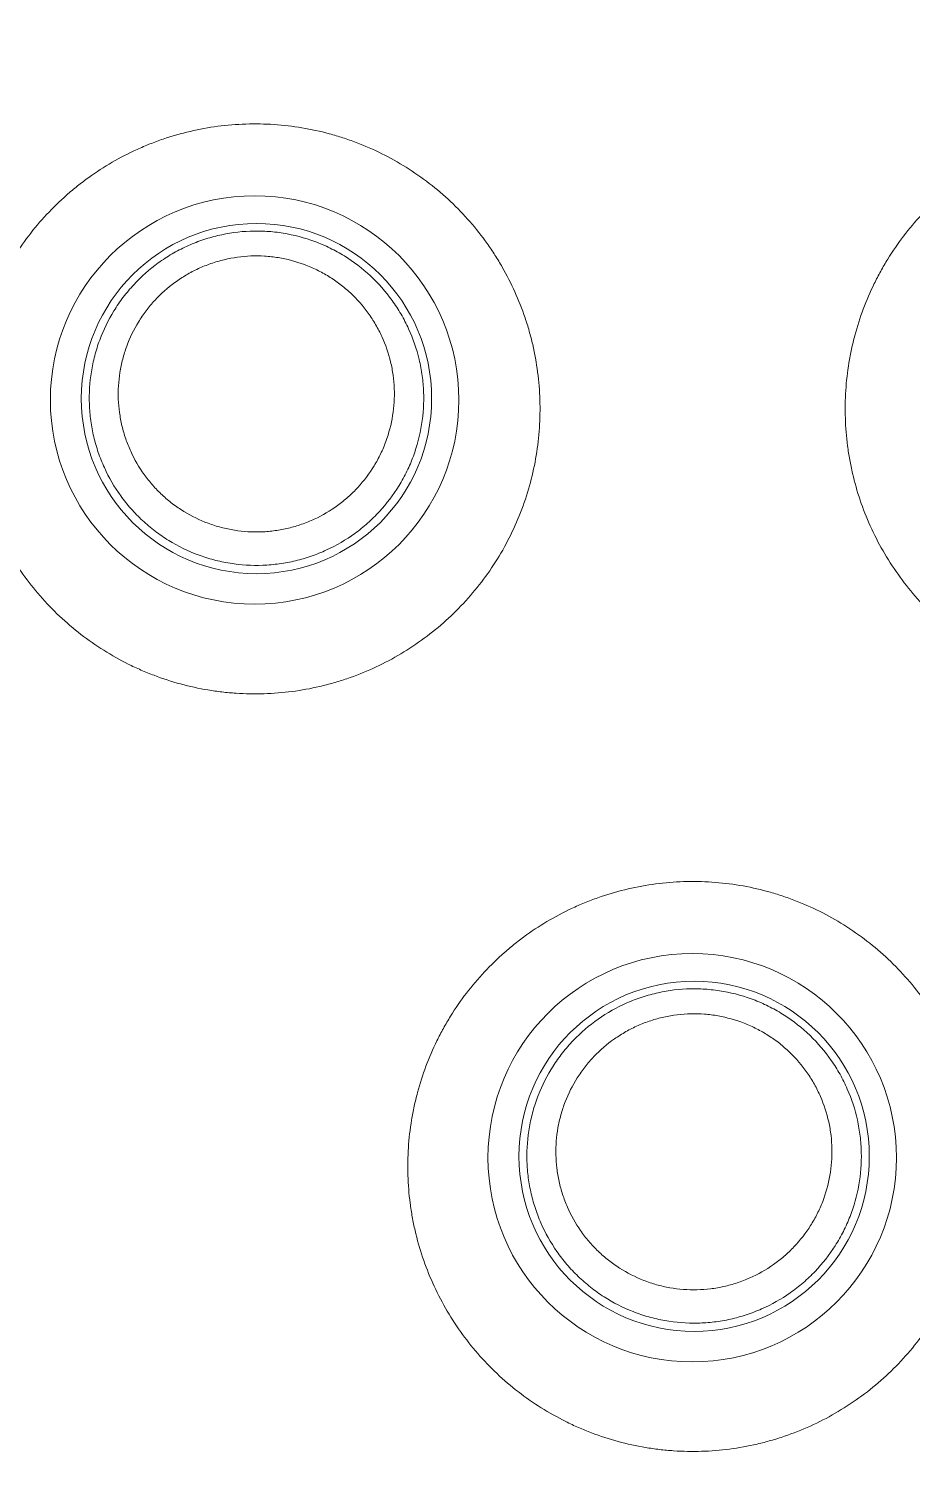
# Model space of a CAD drawing. Header units: inches. Extents: x 3778 to 56227, y -16914 to 35091.
# Drawn here: x 42067.832 to 42070.843, y -12656.225 to -12651.284 of the extents above; entities that cross this region are included whole.
import ezdxf

# ---------------------------------------------------------------- set-up
doc = ezdxf.new("R2010")
doc.units = ezdxf.units.IN
doc.header["$LTSCALE"] = 100
doc.header["$MEASUREMENT"] = 0
doc.layers.add('2-con', color=2, linetype='Continuous')
doc.layers.add('mark-B', color=2, linetype='Continuous', lineweight=20)

# ---------------------------------------------------------------- blocks, each defined once
blk = doc.blocks.new('무풍1WAY 대형')
at = {"layer": 'mark-B'}
for centre, radius in [((613.9535, -423.8129), 0.6971), ((613.9469, -423.8176), 0.5979), ((615.4472, -426.4001), 0.6971), ((615.4408, -426.4049), 0.5979)]:
    blk.add_circle(centre, radius, dxfattribs=at)
for points, knots in [([(572.5646, -367.1394), (574.0494, -369.6202), (577.0241, -374.5903), (581.4842, -382.0575), (585.9527, -389.5488), (590.4287, -397.0637), (594.2564, -403.4987), (597.2005, -408.4537), (598.9825, -411.4529), (600.87, -414.6162), (602.4104, -417.1713), (603.8663, -419.595), (604.8392, -421.2144), (605.8339, -422.8695), (606.8502, -424.5603), (607.6553, -425.8994), (608.4398, -427.2041), (609.459, -428.8989), (610.5441, -430.7027), (611.5646, -432.399), (612.4015, -433.7887), (613.1306, -435.0008), (614.2749, -436.9011), (616.9129, -441.2798), (621.1574, -448.3196), (624.792, -454.3464), (626.6093, -457.3598)], [0, 0, 0, 0, 0.082173, 0.164629, 0.247365, 0.330382, 0.413678, 0.460685, 0.494678, 0.513157, 0.565744, 0.579792, 0.593839, 0.619662, 0.634913, 0.650164, 0.664277, 0.678389, 0.706654, 0.724414, 0.734957, 0.753014, 0.764846, 0.798371, 0.899185, 1, 1, 1, 1]), ([(612.9796, -423.8129), (612.9776, -423.749), (612.9819, -423.686), (612.9974, -423.5926), (613.0041, -423.5617), (613.0205, -423.5004), (613.0303, -423.4698), (613.0639, -423.3805), (613.0918, -423.3238), (613.1419, -423.243), (613.1601, -423.2167), (613.1991, -423.1658), (613.2197, -423.1415), (613.2847, -423.0719), (613.3324, -423.0299), (613.4103, -422.9739), (613.4375, -422.9564), (613.4929, -422.9244), (613.5495, -422.8953), (613.6087, -422.8719), (613.6541, -422.8565), (613.6694, -422.8517), (613.7002, -422.8429), (613.7159, -422.8388), (613.7944, -422.8206), (613.8576, -422.8124), (613.9532, -422.8094), (613.9852, -422.81), (614.0333, -422.8133), (614.0494, -422.8148), (614.0814, -422.8185), (614.0973, -422.8208), (614.1761, -422.8341), (614.2375, -422.8507), (614.3122, -422.8792), (614.327, -422.8852), (614.3565, -422.8981), (614.3711, -422.905), (614.4141, -422.9264), (614.4419, -422.942), (614.5226, -422.9927), (614.5729, -423.0316), (614.6429, -423.0977), (614.665, -423.1208), (614.7066, -423.1687), (614.7457, -423.2184), (614.7799, -423.2718), (614.8115, -423.327), (614.8261, -423.3557), (614.8651, -423.4426), (614.8852, -423.5025), (614.903, -423.5795), (614.9062, -423.595), (614.9118, -423.6263), (614.9143, -423.6421), (614.9204, -423.6896), (614.923, -423.7212), (614.9259, -423.8159), (614.9218, -423.8788), (614.9089, -423.9573), (614.9059, -423.973), (614.8991, -424.0042), (614.8879, -424.0506), (614.8638, -424.1258), (614.8387, -424.1838), (614.8177, -424.2265), (614.8104, -424.2406), (614.795, -424.2685), (614.7868, -424.2823), (614.7447, -424.3504), (614.7061, -424.4007), (614.6412, -424.4702), (614.6184, -424.4924), (614.5824, -424.5241), (614.5701, -424.5344), (614.5449, -424.5545), (614.5322, -424.5641), (614.4673, -424.6107), (614.4123, -424.6425), (614.3397, -424.6755), (614.325, -424.6818), (614.2951, -424.6936), (614.2799, -424.6992), (614.2342, -424.7147), (614.2035, -424.7235), (614.1103, -424.7452), (614.0471, -424.7535), (613.9667, -424.7561), (613.9505, -424.7562), (613.9183, -424.7556), (613.8703, -424.7535), (613.7912, -424.7442), (613.7289, -424.7306), (613.6825, -424.7181), (613.6671, -424.7135), (613.6365, -424.7036), (613.6213, -424.6982), (613.5464, -424.6697), (613.4895, -424.6414), (613.4086, -424.5907), (613.3824, -424.5724), (613.3315, -424.5331), (613.3073, -424.5123), (613.238, -424.4469), (613.1964, -424.3992), (613.1502, -424.3342), (613.1413, -424.3209), (613.124, -424.294), (613.0993, -424.2531), (613.0634, -424.1826), (613.0403, -424.1239), (613.0251, -424.0789), (613.0204, -424.0637), (613.0118, -424.0331), (613.0078, -424.0176), (612.9898, -423.9399), (612.9816, -423.8768), (612.9796, -423.8129)], [0, 0, 0, 0, 0.03125, 0.03125, 0.046875, 0.046875, 0.0625, 0.0625, 0.09375, 0.09375, 0.109375, 0.109375, 0.125, 0.125, 0.15625, 0.15625, 0.171875, 0.171875, 0.1875, 0.203125, 0.203125, 0.210938, 0.210938, 0.21875, 0.21875, 0.25, 0.25, 0.265625, 0.265625, 0.273438, 0.273438, 0.28125, 0.28125, 0.3125, 0.3125, 0.320313, 0.320313, 0.328125, 0.328125, 0.34375, 0.34375, 0.375, 0.375, 0.390625, 0.390625, 0.40625, 0.421875, 0.421875, 0.4375, 0.4375, 0.46875, 0.46875, 0.476563, 0.476563, 0.484375, 0.484375, 0.5, 0.5, 0.53125, 0.53125, 0.539062, 0.539062, 0.546875, 0.5625, 0.578125, 0.578125, 0.585937, 0.585937, 0.59375, 0.59375, 0.625, 0.625, 0.640625, 0.640625, 0.648437, 0.648437, 0.65625, 0.65625, 0.6875, 0.6875, 0.695312, 0.695312, 0.703125, 0.703125, 0.71875, 0.71875, 0.75, 0.75, 0.757812, 0.757812, 0.765625, 0.78125, 0.796875, 0.796875, 0.804687, 0.804687, 0.8125, 0.8125, 0.84375, 0.84375, 0.859375, 0.859375, 0.875, 0.875, 0.90625, 0.90625, 0.914062, 0.914062, 0.921875, 0.9375, 0.953125, 0.953125, 0.960937, 0.960937, 0.96875, 0.96875, 1, 1, 1, 1]), ([(613.5514, -424.2303), (613.5242, -424.2042), (613.5001, -424.1758), (613.4681, -424.1299), (613.4582, -424.1141), (613.4398, -424.0813), (613.4315, -424.0645), (613.4091, -424.0134), (613.3976, -423.9782), (613.3856, -423.9235), (613.3824, -423.9049), (613.378, -423.8679), (613.3767, -423.8494), (613.3756, -423.7938), (613.3783, -423.7568), (613.3914, -423.6828), (613.4014, -423.647), (613.4215, -423.5951), (613.4291, -423.5781), (613.4459, -423.5448), (613.4553, -423.5283), (613.4854, -423.481), (613.5083, -423.4518), (613.5469, -423.4113), (613.5605, -423.3984), (613.5891, -423.3738), (613.6039, -423.3623), (613.6497, -423.3301), (613.6821, -423.3118), (613.7337, -423.289), (613.7514, -423.2822), (613.7871, -423.2706), (613.8231, -423.2607), (613.8599, -423.2544), (613.8878, -423.251), (613.8971, -423.2501), (613.9159, -423.2488), (613.9254, -423.2484), (613.9726, -423.2473), (614.0098, -423.2503), (614.065, -423.26), (614.0832, -423.2642), (614.1104, -423.2718), (614.1195, -423.2746), (614.1373, -423.2806), (614.1462, -423.2838), (614.1897, -423.3009), (614.2229, -423.3178), (614.2703, -423.348), (614.2857, -423.359), (614.3152, -423.3823), (614.3293, -423.3946), (614.3564, -423.4206), (614.3693, -423.4344), (614.3936, -423.4629), (614.405, -423.4777), (614.4368, -423.5234), (614.455, -423.5558), (614.4738, -423.5988), (614.4773, -423.6075), (614.484, -423.625), (614.4932, -423.6514), (614.5054, -423.6961), (614.5116, -423.7327), (614.516, -423.7697), (614.5173, -423.7885), (614.5184, -423.8446), (614.5155, -423.8815), (614.5059, -423.9363), (614.5017, -423.9545), (614.4916, -423.9907), (614.4857, -424.0085), (614.4654, -424.0605), (614.4487, -424.0936), (614.4186, -424.1409), (614.4077, -424.1563), (614.3846, -424.1858), (614.3724, -424.1999), (614.3338, -424.2402), (614.3056, -424.2645), (614.2438, -424.3078), (614.2112, -424.3262), (614.16, -424.3487), (614.1425, -424.3554), (614.1068, -424.3671), (614.0885, -424.3721), (614.0335, -424.3843), (613.9964, -424.3887), (613.9403, -424.3899), (613.9214, -424.3893), (613.8838, -424.3864), (613.8652, -424.384), (613.81, -424.3742), (613.7741, -424.3641), (613.7302, -424.3469), (613.7215, -424.3433), (613.7043, -424.3355), (613.679, -424.3234), (613.6548, -424.3095), (613.6079, -424.2794), (613.5786, -424.2564), (613.5514, -424.2303)], [0, 0, 0, 0, 0.03125, 0.03125, 0.046875, 0.046875, 0.0625, 0.0625, 0.09375, 0.09375, 0.109375, 0.109375, 0.125, 0.125, 0.15625, 0.15625, 0.1875, 0.1875, 0.203125, 0.203125, 0.21875, 0.21875, 0.25, 0.25, 0.265625, 0.265625, 0.28125, 0.28125, 0.3125, 0.3125, 0.328125, 0.328125, 0.34375, 0.359375, 0.359375, 0.367188, 0.367188, 0.375, 0.375, 0.40625, 0.40625, 0.421875, 0.421875, 0.429688, 0.429688, 0.4375, 0.4375, 0.46875, 0.46875, 0.484375, 0.484375, 0.5, 0.5, 0.515625, 0.515625, 0.53125, 0.53125, 0.5625, 0.5625, 0.570313, 0.570313, 0.578125, 0.59375, 0.609375, 0.609375, 0.625, 0.625, 0.65625, 0.65625, 0.671875, 0.671875, 0.6875, 0.6875, 0.71875, 0.71875, 0.734375, 0.734375, 0.75, 0.75, 0.78125, 0.78125, 0.8125, 0.8125, 0.828125, 0.828125, 0.84375, 0.84375, 0.875, 0.875, 0.890625, 0.890625, 0.90625, 0.90625, 0.9375, 0.9375, 0.945313, 0.945313, 0.953125, 0.96875, 0.96875, 1, 1, 1, 1]), ([(613.621, -424.1728), (613.6322, -424.1836), (613.6439, -424.1939), (613.6682, -424.213), (613.6933, -424.2308), (613.72, -424.2461), (613.7475, -424.2601), (613.7618, -424.2666), (613.8053, -424.2835), (613.835, -424.2918), (613.8806, -424.2999), (613.896, -424.3019), (613.9272, -424.3043), (613.9428, -424.3047), (613.9892, -424.3036), (614.0198, -424.2999), (614.0653, -424.2898), (614.0804, -424.2856), (614.1099, -424.2759), (614.1387, -424.2648), (614.1663, -424.251), (614.1931, -424.2357), (614.2063, -424.2274), (614.2445, -424.2005), (614.2678, -424.1804), (614.2995, -424.147), (614.3096, -424.1354), (614.3286, -424.111), (614.3376, -424.0983), (614.3623, -424.0592), (614.3761, -424.0319), (614.3927, -423.9889), (614.3976, -423.9743), (614.4059, -423.9445), (614.4092, -423.9295), (614.4172, -423.8843), (614.4195, -423.8538), (614.4185, -423.8076), (614.4174, -423.7921), (614.4138, -423.7616), (614.4086, -423.7315), (614.4006, -423.702), (614.3911, -423.6728), (614.3856, -423.6583), (614.367, -423.6158), (614.352, -423.5891), (614.3258, -423.5514), (614.3164, -423.5392), (614.2963, -423.5157), (614.2856, -423.5043), (614.2633, -423.4828), (614.2516, -423.4726), (614.2273, -423.4534), (614.2145, -423.4444), (614.1754, -423.4194), (614.148, -423.4054), (614.1048, -423.3885), (614.0899, -423.3836), (614.06, -423.3752), (614.0449, -423.3717), (613.9992, -423.3637), (613.9684, -423.3613), (613.9216, -423.3623), (613.906, -423.3635), (613.8753, -423.3672), (613.8449, -423.3725), (613.8151, -423.3807), (613.7856, -423.3904), (613.771, -423.396), (613.7284, -423.4149), (613.7016, -423.4301), (613.6638, -423.4567), (613.6516, -423.4662), (613.628, -423.4866), (613.6168, -423.4973), (613.585, -423.5307), (613.5661, -423.5549), (613.5414, -423.594), (613.5337, -423.6075), (613.5198, -423.6351), (613.5136, -423.6491), (613.4971, -423.6919), (613.4888, -423.7214), (613.4781, -423.7824), (613.4759, -423.8129), (613.4769, -423.8587), (613.4779, -423.874), (613.4816, -423.9045), (613.4842, -423.9198), (613.4941, -423.9649), (613.5036, -423.9939), (613.522, -424.0361), (613.5289, -424.0499), (613.544, -424.077), (613.5522, -424.09), (613.5786, -424.1278), (613.5985, -424.1513), (613.621, -424.1728)], [0, 0, 0, 0, 0.015625, 0.015625, 0.03125, 0.046875, 0.046875, 0.0625, 0.0625, 0.09375, 0.09375, 0.109375, 0.109375, 0.125, 0.125, 0.15625, 0.15625, 0.171875, 0.171875, 0.1875, 0.203125, 0.203125, 0.21875, 0.21875, 0.25, 0.25, 0.265625, 0.265625, 0.28125, 0.28125, 0.3125, 0.3125, 0.328125, 0.328125, 0.34375, 0.34375, 0.375, 0.375, 0.390625, 0.390625, 0.40625, 0.421875, 0.421875, 0.4375, 0.4375, 0.46875, 0.46875, 0.484375, 0.484375, 0.5, 0.5, 0.515625, 0.515625, 0.53125, 0.53125, 0.5625, 0.5625, 0.578125, 0.578125, 0.59375, 0.59375, 0.625, 0.625, 0.640625, 0.640625, 0.65625, 0.671875, 0.671875, 0.6875, 0.6875, 0.71875, 0.71875, 0.734375, 0.734375, 0.75, 0.75, 0.78125, 0.78125, 0.796875, 0.796875, 0.8125, 0.8125, 0.84375, 0.84375, 0.875, 0.875, 0.890625, 0.890625, 0.90625, 0.90625, 0.9375, 0.9375, 0.953125, 0.953125, 0.96875, 0.96875, 1, 1, 1, 1]), ([(611.4865, -426.4001), (611.4845, -426.3363), (611.4887, -426.2732), (611.5041, -426.1799), (611.5107, -426.149), (611.5271, -426.0876), (611.5369, -426.057), (611.5703, -425.9678), (611.5982, -425.9111), (611.6482, -425.8302), (611.6662, -425.804), (611.7052, -425.753), (611.7258, -425.7286), (611.7907, -425.659), (611.8383, -425.617), (611.9161, -425.5609), (611.9433, -425.5433), (611.9986, -425.5112), (612.0553, -425.482), (612.1144, -425.4585), (612.1597, -425.443), (612.175, -425.4382), (612.2059, -425.4294), (612.2215, -425.4253), (612.3, -425.407), (612.3633, -425.3987), (612.4589, -425.3956), (612.4909, -425.3961), (612.539, -425.3993), (612.5552, -425.4008), (612.5871, -425.4045), (612.603, -425.4068), (612.6819, -425.42), (612.7434, -425.4366), (612.8181, -425.4649), (612.833, -425.471), (612.8625, -425.4839), (612.8771, -425.4907), (612.9202, -425.5121), (612.948, -425.5277), (613.0287, -425.5783), (613.0791, -425.6171), (613.1492, -425.6832), (613.1713, -425.7063), (613.213, -425.7542), (613.2522, -425.8039), (613.2864, -425.8572), (613.318, -425.9124), (613.3327, -425.9411), (613.3718, -426.028), (613.3919, -426.0878), (613.4098, -426.1648), (613.413, -426.1803), (613.4186, -426.2116), (613.4211, -426.2274), (613.4273, -426.2749), (613.4298, -426.3065), (613.4329, -426.4011), (613.4288, -426.4641), (613.416, -426.5425), (613.413, -426.5582), (613.4063, -426.5894), (613.3951, -426.6358), (613.3711, -426.711), (613.3461, -426.7691), (613.3252, -426.8117), (613.3179, -426.8258), (613.3025, -426.8537), (613.2944, -426.8676), (613.2523, -426.9356), (613.2138, -426.986), (613.1491, -427.0556), (613.1263, -427.0778), (613.0903, -427.1095), (613.078, -427.1199), (613.0529, -427.1399), (613.0401, -427.1496), (612.9754, -427.1963), (612.9204, -427.2282), (612.8478, -427.2613), (612.8331, -427.2676), (612.8033, -427.2794), (612.7881, -427.285), (612.7424, -427.3006), (612.7116, -427.3095), (612.6185, -427.3313), (612.5553, -427.3397), (612.4748, -427.3424), (612.4586, -427.3425), (612.4265, -427.3419), (612.3784, -427.3399), (612.2992, -427.3307), (612.2369, -427.3172), (612.1905, -427.3047), (612.1751, -427.3002), (612.1444, -427.2902), (612.1292, -427.2849), (612.0542, -427.2565), (611.9973, -427.2282), (611.9163, -427.1775), (611.89, -427.1593), (611.8391, -427.12), (611.8149, -427.0992), (611.7455, -427.0339), (611.7039, -426.9861), (611.6576, -426.9212), (611.6486, -426.908), (611.6314, -426.881), (611.6066, -426.8402), (611.5706, -426.7697), (611.5475, -426.711), (611.5323, -426.666), (611.5276, -426.6508), (611.5189, -426.6202), (611.5149, -426.6048), (611.4968, -426.527), (611.4886, -426.464), (611.4865, -426.4001)], [0, 0, 0, 0, 0.03125, 0.03125, 0.046875, 0.046875, 0.0625, 0.0625, 0.09375, 0.09375, 0.109375, 0.109375, 0.125, 0.125, 0.15625, 0.15625, 0.171875, 0.171875, 0.1875, 0.203125, 0.203125, 0.210937, 0.210937, 0.21875, 0.21875, 0.25, 0.25, 0.265625, 0.265625, 0.273437, 0.273437, 0.28125, 0.28125, 0.3125, 0.3125, 0.320312, 0.320312, 0.328125, 0.328125, 0.34375, 0.34375, 0.375, 0.375, 0.390625, 0.390625, 0.40625, 0.421875, 0.421875, 0.4375, 0.4375, 0.46875, 0.46875, 0.476563, 0.476563, 0.484375, 0.484375, 0.5, 0.5, 0.53125, 0.53125, 0.539063, 0.539063, 0.546875, 0.5625, 0.578125, 0.578125, 0.585938, 0.585938, 0.59375, 0.59375, 0.625, 0.625, 0.640625, 0.640625, 0.648438, 0.648438, 0.65625, 0.65625, 0.6875, 0.6875, 0.695313, 0.695313, 0.703125, 0.703125, 0.71875, 0.71875, 0.75, 0.75, 0.757813, 0.757813, 0.765625, 0.78125, 0.796875, 0.796875, 0.804688, 0.804688, 0.8125, 0.8125, 0.84375, 0.84375, 0.859375, 0.859375, 0.875, 0.875, 0.90625, 0.90625, 0.914063, 0.914063, 0.921875, 0.9375, 0.953125, 0.953125, 0.960938, 0.960938, 0.96875, 0.96875, 1, 1, 1, 1]), ([(614.4735, -426.4001), (614.4714, -426.3362), (614.4757, -426.2732), (614.4911, -426.1799), (614.4977, -426.149), (614.5141, -426.0876), (614.5239, -426.057), (614.5575, -425.9677), (614.5853, -425.9111), (614.6354, -425.8302), (614.6535, -425.8039), (614.6925, -425.7529), (614.7131, -425.7286), (614.7781, -425.659), (614.8257, -425.617), (614.9036, -425.5609), (614.9308, -425.5434), (614.9861, -425.5113), (615.0428, -425.4822), (615.102, -425.4587), (615.1473, -425.4433), (615.1626, -425.4385), (615.1935, -425.4297), (615.2091, -425.4256), (615.2876, -425.4073), (615.3509, -425.3991), (615.4465, -425.3961), (615.4784, -425.3966), (615.5266, -425.3998), (615.5427, -425.4013), (615.5747, -425.4051), (615.5906, -425.4073), (615.6694, -425.4206), (615.7308, -425.4372), (615.8056, -425.4656), (615.8204, -425.4717), (615.8499, -425.4845), (615.8645, -425.4914), (615.9075, -425.5128), (615.9353, -425.5284), (616.0161, -425.5791), (616.0664, -425.6179), (616.1364, -425.684), (616.1585, -425.7071), (616.2002, -425.7549), (616.2393, -425.8047), (616.2735, -425.858), (616.3051, -425.9133), (616.3197, -425.9419), (616.3588, -426.0288), (616.3789, -426.0886), (616.3967, -426.1657), (616.3999, -426.1812), (616.4056, -426.2124), (616.408, -426.2282), (616.4142, -426.2757), (616.4168, -426.3073), (616.4198, -426.402), (616.4157, -426.4649), (616.4028, -426.5433), (616.3998, -426.5591), (616.3931, -426.5903), (616.3819, -426.6367), (616.3578, -426.7119), (616.3328, -426.7699), (616.3119, -426.8126), (616.3045, -426.8267), (616.2891, -426.8546), (616.281, -426.8684), (616.2389, -426.9365), (616.2004, -426.9869), (616.1355, -427.0564), (616.1128, -427.0786), (616.0768, -427.1104), (616.0644, -427.1207), (616.0393, -427.1407), (616.0265, -427.1504), (615.9617, -427.197), (615.9068, -427.2289), (615.8341, -427.262), (615.8194, -427.2682), (615.7895, -427.2801), (615.7744, -427.2857), (615.7287, -427.3012), (615.6979, -427.31), (615.6048, -427.3318), (615.5415, -427.3402), (615.4611, -427.3428), (615.4449, -427.3429), (615.4127, -427.3423), (615.3647, -427.3403), (615.2855, -427.331), (615.2232, -427.3175), (615.1768, -427.3049), (615.1615, -427.3004), (615.1308, -427.2904), (615.1156, -427.2851), (615.0407, -427.2566), (614.9837, -427.2283), (614.9028, -427.1776), (614.8766, -427.1594), (614.8257, -427.12), (614.8014, -427.0993), (614.7322, -427.0339), (614.6905, -426.9862), (614.6443, -426.9213), (614.6353, -426.908), (614.6181, -426.8811), (614.5933, -426.8402), (614.5574, -426.7698), (614.5343, -426.711), (614.5191, -426.666), (614.5144, -426.6509), (614.5057, -426.6203), (614.5017, -426.6048), (614.4837, -426.527), (614.4755, -426.464), (614.4735, -426.4001)], [0, 0, 0, 0, 0.03125, 0.03125, 0.046875, 0.046875, 0.0625, 0.0625, 0.09375, 0.09375, 0.109375, 0.109375, 0.125, 0.125, 0.15625, 0.15625, 0.171875, 0.171875, 0.1875, 0.203125, 0.203125, 0.210938, 0.210938, 0.21875, 0.21875, 0.25, 0.25, 0.265625, 0.265625, 0.273438, 0.273438, 0.28125, 0.28125, 0.3125, 0.3125, 0.320313, 0.320313, 0.328125, 0.328125, 0.34375, 0.34375, 0.375, 0.375, 0.390625, 0.390625, 0.40625, 0.421875, 0.421875, 0.4375, 0.4375, 0.46875, 0.46875, 0.476563, 0.476563, 0.484375, 0.484375, 0.5, 0.5, 0.53125, 0.53125, 0.539063, 0.539063, 0.546875, 0.5625, 0.578125, 0.578125, 0.585938, 0.585938, 0.59375, 0.59375, 0.625, 0.625, 0.640625, 0.640625, 0.648438, 0.648438, 0.65625, 0.65625, 0.6875, 0.6875, 0.695313, 0.695313, 0.703125, 0.703125, 0.71875, 0.71875, 0.75, 0.75, 0.757813, 0.757813, 0.765625, 0.78125, 0.796875, 0.796875, 0.804688, 0.804688, 0.8125, 0.8125, 0.84375, 0.84375, 0.859375, 0.859375, 0.875, 0.875, 0.90625, 0.90625, 0.914063, 0.914063, 0.921875, 0.9375, 0.953125, 0.953125, 0.960938, 0.960938, 0.96875, 0.96875, 1, 1, 1, 1]), ([(615.052, -426.824), (615.0244, -426.7983), (614.9998, -426.7703), (614.9671, -426.725), (614.9569, -426.7093), (614.938, -426.6768), (614.9294, -426.6602), (614.9062, -426.6094), (614.8941, -426.5744), (614.8812, -426.52), (614.8778, -426.5014), (614.8727, -426.4644), (614.8711, -426.446), (614.8691, -426.3904), (614.8713, -426.3534), (614.8831, -426.2792), (614.8925, -426.2432), (614.9118, -426.1911), (614.9191, -426.1739), (614.9354, -426.1403), (614.9445, -426.1237), (614.9738, -426.0759), (614.9962, -426.0463), (615.0341, -426.0053), (615.0475, -425.9921), (615.0757, -425.9671), (615.0903, -425.9553), (615.1355, -425.9224), (615.1677, -425.9036), (615.2189, -425.88), (615.2365, -425.8729), (615.2719, -425.8606), (615.3078, -425.8501), (615.3445, -425.8432), (615.3723, -425.8394), (615.3817, -425.8384), (615.4004, -425.8367), (615.4099, -425.8361), (615.457, -425.8343), (615.4943, -425.8366), (615.5496, -425.8455), (615.568, -425.8494), (615.5953, -425.8566), (615.6044, -425.8592), (615.6224, -425.8649), (615.6312, -425.868), (615.6751, -425.8843), (615.7086, -425.9007), (615.7564, -425.9301), (615.772, -425.9409), (615.8019, -425.9637), (615.8162, -425.9758), (615.8437, -426.0014), (615.8569, -426.0149), (615.8816, -426.0431), (615.8932, -426.0576), (615.9258, -426.1029), (615.9445, -426.135), (615.9639, -426.1776), (615.9676, -426.1863), (615.9746, -426.2037), (615.9843, -426.2299), (615.9971, -426.2744), (616.0039, -426.3109), (616.0089, -426.3478), (616.0105, -426.3666), (616.0126, -426.4226), (616.0103, -426.4596), (616.0015, -426.5145), (615.9977, -426.5328), (615.9882, -426.5691), (615.9825, -426.587), (615.9631, -426.6393), (615.9469, -426.6726), (615.9177, -426.7204), (615.907, -426.736), (615.8844, -426.7659), (615.8724, -426.7801), (615.8345, -426.8211), (615.8067, -426.8459), (615.7609, -426.8791), (615.7451, -426.8894), (615.7129, -426.9083), (615.6798, -426.9255), (615.6452, -426.9394), (615.6097, -426.9517), (615.5914, -426.957), (615.5366, -426.9701), (615.4996, -426.9751), (615.4435, -426.9772), (615.4246, -426.977), (615.3869, -426.9747), (615.3683, -426.9726), (615.3129, -426.9637), (615.2768, -426.9541), (615.2327, -426.9377), (615.2239, -426.9342), (615.2066, -426.9267), (615.1811, -426.915), (615.1566, -426.9015), (615.1093, -426.8722), (615.0796, -426.8497), (615.052, -426.824)], [0, 0, 0, 0, 0.03125, 0.03125, 0.046875, 0.046875, 0.0625, 0.0625, 0.09375, 0.09375, 0.109375, 0.109375, 0.125, 0.125, 0.15625, 0.15625, 0.1875, 0.1875, 0.203125, 0.203125, 0.21875, 0.21875, 0.25, 0.25, 0.265625, 0.265625, 0.28125, 0.28125, 0.3125, 0.3125, 0.328125, 0.328125, 0.34375, 0.359375, 0.359375, 0.367187, 0.367187, 0.375, 0.375, 0.40625, 0.40625, 0.421875, 0.421875, 0.429687, 0.429687, 0.4375, 0.4375, 0.46875, 0.46875, 0.484375, 0.484375, 0.5, 0.5, 0.515625, 0.515625, 0.53125, 0.53125, 0.5625, 0.5625, 0.570312, 0.570312, 0.578125, 0.59375, 0.609375, 0.609375, 0.625, 0.625, 0.65625, 0.65625, 0.671875, 0.671875, 0.6875, 0.6875, 0.71875, 0.71875, 0.734375, 0.734375, 0.75, 0.75, 0.78125, 0.78125, 0.796875, 0.796875, 0.8125, 0.828125, 0.828125, 0.84375, 0.84375, 0.875, 0.875, 0.890625, 0.890625, 0.90625, 0.90625, 0.9375, 0.9375, 0.945313, 0.945313, 0.953125, 0.96875, 0.96875, 1, 1, 1, 1]), ([(615.1203, -426.7657), (615.1317, -426.7763), (615.1436, -426.7863), (615.1682, -426.805), (615.1936, -426.8225), (615.2206, -426.8373), (615.2483, -426.8509), (615.2627, -426.8571), (615.3065, -426.8733), (615.3363, -426.8812), (615.3821, -426.8885), (615.3975, -426.8902), (615.4287, -426.8921), (615.4443, -426.8923), (615.4907, -426.8905), (615.5213, -426.8862), (615.5666, -426.8754), (615.5817, -426.8709), (615.611, -426.8607), (615.6396, -426.8491), (615.6669, -426.8349), (615.6935, -426.8192), (615.7065, -426.8107), (615.7443, -426.7831), (615.7672, -426.7626), (615.7984, -426.7288), (615.8083, -426.717), (615.8269, -426.6923), (615.8357, -426.6794), (615.8598, -426.6399), (615.8731, -426.6124), (615.889, -426.5692), (615.8936, -426.5545), (615.9014, -426.5245), (615.9045, -426.5095), (615.9117, -426.4642), (615.9136, -426.4337), (615.9118, -426.3876), (615.9105, -426.3721), (615.9063, -426.3417), (615.9007, -426.3116), (615.8922, -426.2822), (615.8823, -426.2532), (615.8765, -426.2389), (615.8572, -426.1967), (615.8418, -426.1702), (615.815, -426.1329), (615.8054, -426.1208), (615.7849, -426.0976), (615.7741, -426.0864), (615.7514, -426.0653), (615.7395, -426.0553), (615.7148, -426.0365), (615.702, -426.0277), (615.6625, -426.0033), (615.6348, -425.9898), (615.5913, -425.9736), (615.5764, -425.9689), (615.5462, -425.961), (615.5311, -425.9578), (615.4853, -425.9505), (615.4545, -425.9486), (615.4077, -425.9504), (615.3921, -425.9518), (615.3614, -425.9561), (615.3311, -425.9618), (615.3015, -425.9705), (615.2722, -425.9807), (615.2576, -425.9866), (615.2153, -426.0062), (615.1888, -426.0218), (615.1515, -426.049), (615.1394, -426.0587), (615.1162, -426.0795), (615.1052, -426.0903), (615.0739, -426.1243), (615.0554, -426.1488), (615.0313, -426.1882), (615.0239, -426.2019), (615.0105, -426.2297), (615.0045, -426.2438), (614.9887, -426.2868), (614.9809, -426.3165), (614.9712, -426.3776), (614.9694, -426.4082), (614.9712, -426.4539), (614.9725, -426.4692), (614.9766, -426.4996), (614.9795, -426.5149), (614.9901, -426.5598), (615.0001, -426.5887), (615.0192, -426.6305), (615.0263, -426.6442), (615.0419, -426.671), (615.0503, -426.684), (615.0772, -426.7214), (615.0976, -426.7445), (615.1203, -426.7657)], [0, 0, 0, 0, 0.015625, 0.015625, 0.03125, 0.046875, 0.046875, 0.0625, 0.0625, 0.09375, 0.09375, 0.109375, 0.109375, 0.125, 0.125, 0.15625, 0.15625, 0.171875, 0.171875, 0.1875, 0.203125, 0.203125, 0.21875, 0.21875, 0.25, 0.25, 0.265625, 0.265625, 0.28125, 0.28125, 0.3125, 0.3125, 0.328125, 0.328125, 0.34375, 0.34375, 0.375, 0.375, 0.390625, 0.390625, 0.40625, 0.421875, 0.421875, 0.4375, 0.4375, 0.46875, 0.46875, 0.484375, 0.484375, 0.5, 0.5, 0.515625, 0.515625, 0.53125, 0.53125, 0.5625, 0.5625, 0.578125, 0.578125, 0.59375, 0.59375, 0.625, 0.625, 0.640625, 0.640625, 0.65625, 0.671875, 0.671875, 0.6875, 0.6875, 0.71875, 0.71875, 0.734375, 0.734375, 0.75, 0.75, 0.78125, 0.78125, 0.796875, 0.796875, 0.8125, 0.8125, 0.84375, 0.84375, 0.875, 0.875, 0.890625, 0.890625, 0.90625, 0.90625, 0.9375, 0.9375, 0.953125, 0.953125, 0.96875, 0.96875, 1, 1, 1, 1])]:
    blk.add_open_spline(points, degree=3, knots=knots, dxfattribs=at)
blk = doc.blocks.new('dpdjzjs')
at = {"layer": 'mark-B', "rotation": 180}
blk.add_blockref('무풍1WAY 대형', (178654.9147, 88751.491), dxfattribs=at)

msp = doc.modelspace()

# ---------------------------------------------------------------- block references
at = {"layer": '2-con'}
msp.add_blockref('dpdjzjs', (-135970.8648, -101830.4424), dxfattribs=at)

doc.saveas('drawing.dxf')
